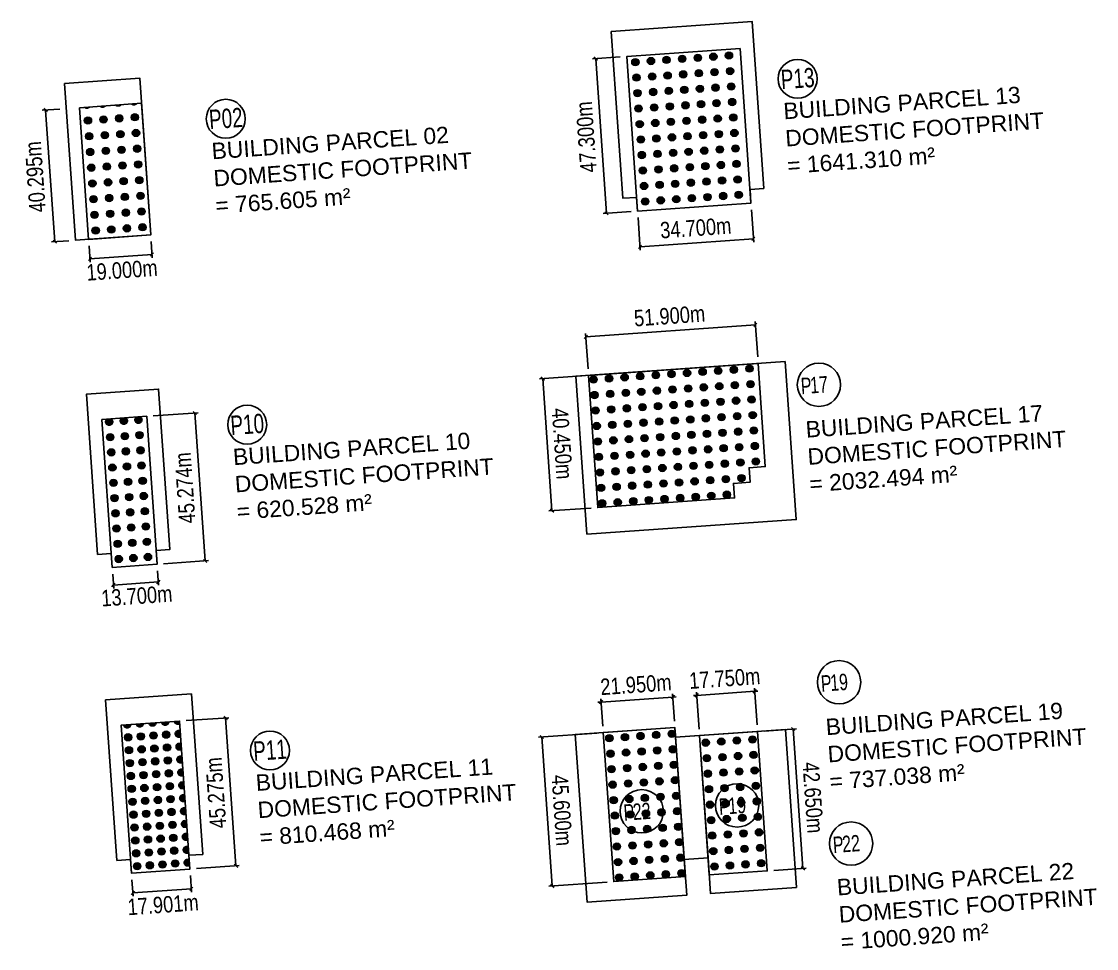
# Model space of a CAD drawing. Header units: metres. Extents: x 832186 to 835372, y 816492 to 818447.
# Drawn here: x 832186.1 to 832514.3, y 816522.5 to 816805.5 of the extents above; entities that cross this region are included whole.
import ezdxf
from ezdxf.xclip import XClip

# ---------------------------------------------------------------- set-up
doc = ezdxf.new("R2010")
doc.units = ezdxf.units.M
doc.header["$LTSCALE"] = 20
doc.header["$MEASUREMENT"] = 0
doc.header["$XCLIPFRAME"] = 0
for name, color, linetype in [('AR-BLINE_AR_BS_', 6, 'Continuous'), ('AR-BLINE_LOW_LEV', 6, 'Continuous'), ('AR-TXT_AR_BS', 4, 'Continuous'), ('RLP026_D', 1, 'Continuous'), ('RLP064_C240', 240, 'Continuous'), ('WKD071__', 10, 'Continuous')]:
    doc.layers.add(name, color=color, linetype=linetype)
doc.layers.add('ZONE - greenery at roof', color=8, linetype='Continuous', lineweight=0)
doc.styles.get("Standard").update_dxf_attribs({"font": 'arial.ttf'})
doc.styles.add('Style-Arial', font='arial.ttf', dxfattribs={"width": 0.8})
doc.dimstyles.new('RLP-SIMPLEX-G3000_FOR BUILDING BLOCK - WKCDA', dxfattribs={"dimtxt": 5, "dimasz": 1, "dimexe": 1, "dimexo": 2, "dimgap": 2, "dimtad": 1, "dimdec": 3, "dimzin": 1, "dimdsep": 46, "dimtxsty": 'Style-Arial', "dimblk": 'OBLIQUE', "dimcen": 1, "dimclrd": 1, "dimclre": 1, "dimclrt": 4, "dimadec": 3, "dimazin": 3, "dimtfac": 1, "dimtdec": 3, "dimtix": 1, "dimtmove": 2, "dimatfit": 1, "dimfxl": 1, "dimtolj": 1, "dimtzin": 0, "dimarcsym": 1})

# ---------------------------------------------------------------- blocks, each defined once
blk = doc.blocks.new('_Oblique')
at = {"color": 0, "linetype": 'ByBlock', "lineweight": -2}
blk.add_line((0.5, 0.5), (-0.5, -0.5), dxfattribs=at)
blk = doc.blocks.new('*D8')
at = {"layer": 'Defpoints', "color": 0, "transparency": 16777216}
for p in [(832234.4, 816591.92), (832237.55, 816546.76), (832251.6, 816547.74)]:
    blk.add_point(p, dxfattribs=at)
at = {"layer": 'RLP026_D', "color": 1, "linetype": 'Continuous', "lineweight": -2, "transparency": 16777216}
for p, q in [((832236.39, 816592.06), (832249.44, 816592.97)), ((832248.44, 816592.9), (832251.6, 816547.74)), ((832239.55, 816546.9), (832252.6, 816547.81))]:
    blk.add_line(p, q, dxfattribs=at)
at = {"layer": 'RLP026_D', "color": 1, "lineweight": -2, "transparency": 16777216}
for p, rotation in [((832248.44, 816592.9), 94.00030380839566), ((832251.6, 816547.74), 274.0003038083956)]:
    blk.add_blockref('_Oblique', p, dxfattribs=dict(at, rotation=rotation))
at = {"layer": 'RLP026_D', "color": 4, "transparency": 16777216, "insert": (832245.48, 816570.01), "char_height": 5, "attachment_point": 5, "rotation": 94.0003, "style": 'Style-Arial'}
blk.add_mtext('\\A1;45.275m', dxfattribs=at)
blk = doc.blocks.new('*D9')
at = {"layer": 'Defpoints', "color": 0, "transparency": 16777216}
for p in [(832213.84, 816638.83), (832227.5, 816639.78), (832227.88, 816634.41)]:
    blk.add_point(p, dxfattribs=at)
at = {"layer": 'RLP026_D', "color": 1, "linetype": 'Continuous', "lineweight": -2, "transparency": 16777216}
for p, q in [((832213.98, 816636.83), (832214.28, 816632.45)), ((832227.64, 816637.79), (832227.95, 816633.41)), ((832214.21, 816633.45), (832227.88, 816634.41))]:
    blk.add_line(p, q, dxfattribs=at)
at = {"layer": 'RLP026_D', "color": 1, "lineweight": -2, "transparency": 16777216}
for p, rotation in [((832227.88, 816634.41), 4.000303808395637), ((832214.21, 816633.45), 184.0003038083956)]:
    blk.add_blockref('_Oblique', p, dxfattribs=dict(at, rotation=rotation))
at = {"layer": 'RLP026_D', "color": 4, "transparency": 16777216, "insert": (832221.32, 816630.11), "char_height": 5, "attachment_point": 5, "rotation": 4.0003, "style": 'Style-Arial'}
blk.add_mtext('\\A1;13.700m', dxfattribs=at)
blk = doc.blocks.new('*D10')
at = {"layer": 'Defpoints', "color": 0, "transparency": 16777216}
for p in [(832224.34, 816684.97), (832227.5, 816639.81), (832242.18, 816640.84)]:
    blk.add_point(p, dxfattribs=at)
at = {"layer": 'RLP026_D', "color": 1, "linetype": 'Continuous', "lineweight": -2, "transparency": 16777216}
for p, q in [((832226.34, 816685.11), (832240.02, 816686.07)), ((832239.03, 816686), (832242.18, 816640.84)), ((832229.5, 816639.95), (832243.18, 816640.91))]:
    blk.add_line(p, q, dxfattribs=at)
at = {"layer": 'RLP026_D', "color": 1, "lineweight": -2, "transparency": 16777216}
for p, rotation in [((832239.03, 816686), 94.00030380839566), ((832242.18, 816640.84), 274.0003038083956)]:
    blk.add_blockref('_Oblique', p, dxfattribs=dict(at, rotation=rotation))
at = {"layer": 'RLP026_D', "color": 4, "transparency": 16777216, "insert": (832236.06, 816663.1), "char_height": 5, "attachment_point": 5, "rotation": 94.0003, "style": 'Style-Arial'}
blk.add_mtext('\\A1;45.274m', dxfattribs=at)
blk = doc.blocks.new('*D11')
at = {"layer": 'Defpoints', "color": 0, "transparency": 16777216}
for p in [(832408.82, 816750.05), (832374.2, 816747.63), (832409.58, 816739.13)]:
    blk.add_point(p, dxfattribs=at)
at = {"layer": 'RLP026_D', "color": 1, "linetype": 'Continuous', "lineweight": -2, "transparency": 16777216}
for p, q in [((832408.95, 816748.05), (832409.65, 816738.13)), ((832374.34, 816745.63), (832375.03, 816735.71)), ((832374.96, 816736.71), (832409.58, 816739.13))]:
    blk.add_line(p, q, dxfattribs=at)
at = {"layer": 'RLP026_D', "color": 1, "lineweight": -2, "transparency": 16777216}
for p, rotation in [((832374.96, 816736.71), 184.0003038083956), ((832409.58, 816739.13), 4.000303808395637)]:
    blk.add_blockref('_Oblique', p, dxfattribs=dict(at, rotation=rotation))
at = {"layer": 'RLP026_D', "color": 4, "transparency": 16777216, "insert": (832391.95, 816742.46), "char_height": 5, "attachment_point": 5, "rotation": 4.0003, "style": 'Style-Arial'}
blk.add_mtext('\\A1;34.700m', dxfattribs=at)
blk = doc.blocks.new('*D6')
at = {"layer": 'Defpoints', "color": 0, "transparency": 16777216}
for p in [(832199.82, 816778.92), (832196.3, 816738.28), (832202.63, 816738.72)]:
    blk.add_point(p, dxfattribs=at)
at = {"layer": 'RLP064_C240', "color": 1, "linetype": 'Continuous', "lineweight": -2, "transparency": 16777216}
for p, q in [((832197.82, 816778.78), (832192.49, 816778.4)), ((832193.49, 816778.47), (832196.3, 816738.28)), ((832200.63, 816738.58), (832195.3, 816738.21))]:
    blk.add_line(p, q, dxfattribs=at)
at = {"layer": 'RLP064_C240', "color": 1, "lineweight": -2, "transparency": 16777216}
for p, rotation in [((832193.49, 816778.47), 94.00030380835858), ((832196.3, 816738.28), 274.0003038083586)]:
    blk.add_blockref('_Oblique', p, dxfattribs=dict(at, rotation=rotation))
at = {"layer": 'RLP064_C240', "color": 4, "transparency": 16777216, "insert": (832190.35, 816758.06), "char_height": 5, "attachment_point": 5, "rotation": 94.0003, "style": 'Style-Arial'}
blk.add_mtext('\\A1;40.295m', dxfattribs=at)
blk = doc.blocks.new('*D7')
at = {"layer": 'AR-TXT_AR_BS', "color": 1, "linetype": 'Continuous', "lineweight": -2, "transparency": 16777216}
for p, q in [((832368.91, 816794.67), (832360.43, 816794.08)), ((832361.42, 816794.15), (832364.72, 816746.96)), ((832372.2, 816747.49), (832363.72, 816746.89))]:
    blk.add_line(p, q, dxfattribs=at)
at = {"layer": 'Defpoints', "color": 0, "transparency": 16777216}
for p in [(832370.9, 816794.81), (832364.72, 816746.96), (832374.2, 816747.63)]:
    blk.add_point(p, dxfattribs=at)
at = {"layer": 'AR-TXT_AR_BS', "color": 1, "lineweight": -2, "transparency": 16777216}
for p, rotation in [((832361.42, 816794.15), 94.00030380835858), ((832364.72, 816746.96), 274.0003038083586)]:
    blk.add_blockref('_Oblique', p, dxfattribs=dict(at, rotation=rotation))
at = {"layer": 'AR-TXT_AR_BS', "color": 4, "transparency": 16777216, "insert": (832358.53, 816770.24), "char_height": 5, "attachment_point": 5, "rotation": 94.0003, "style": 'Style-Arial'}
blk.add_mtext('\\A1;47.300m', dxfattribs=at)
blk = doc.blocks.new('DOT')
at = {"layer": 'ZONE - greenery at roof', "true_color": 0x808080}
h = blk.add_hatch(color=8, dxfattribs=at)
h.dxf.hatch_style = 1
edge = h.paths.add_edge_path()
edge.add_arc((0, 0), 1.12, 4, 364)
at = {"layer": 'ZONE - greenery at roof', "color": 8, "true_color": 0x808080}
blk.add_circle((0, 0), 1.12, dxfattribs=at)
blk = doc.blocks.new('P_SYM')
at = {"layer": 'AR-TXT_AR_BS'}
blk.add_circle((0, 0), 13.22, dxfattribs=at)
at = {"layer": 'AR-TXT_AR_BS', "insert": (-11.44, 4.13, 0), "char_height": 10, "attachment_point": 1, "rotation": 4.00003, "style": 'Style-Arial'}
blk.add_mtext_dynamic_manual_height_columns('{\\W0.7;P}', width=42.564, gutter_width=25, heights=[0], dxfattribs=at)
at = {"layer": 'AR-TXT_AR_BS', "style": 'Style-Arial', "width": 0.7}
blk.add_attdef('39A', (-5.08, -5.36, 0), '', height=10, rotation=4.00003, dxfattribs=at)
blk = doc.blocks.new('*D27')
at = {"layer": 'Defpoints', "color": 0, "transparency": 16777216}
for p in [(832358.4, 816709.26), (832411, 816701.09), (832359.22, 816697.47)]:
    blk.add_point(p, dxfattribs=at)
at = {"layer": 'RLP026_D', "color": 1, "linetype": 'Continuous', "lineweight": -2, "transparency": 16777216}
for p, q in [((832410.86, 816703.08), (832410.1, 816713.88)), ((832410.17, 816712.88), (832358.4, 816709.26)), ((832359.08, 816699.46), (832358.33, 816710.26))]:
    blk.add_line(p, q, dxfattribs=at)
at = {"layer": 'RLP026_D', "color": 1, "lineweight": -2, "transparency": 16777216}
for p, rotation in [((832410.17, 816712.88), 3.998908516214318), ((832358.4, 816709.26), 183.9989085162143)]:
    blk.add_blockref('_Oblique', p, dxfattribs=dict(at, rotation=rotation))
at = {"layer": 'RLP026_D', "color": 4, "transparency": 16777216, "insert": (832383.97, 816715.61), "char_height": 5, "attachment_point": 5, "rotation": 3.9989, "style": 'Style-Arial'}
blk.add_mtext('\\A1;51.900m', dxfattribs=at)
blk = doc.blocks.new('*D28')
at = {"layer": 'Defpoints', "color": 0, "transparency": 16777216}
for p in [(832359.22, 816697.47), (832348.06, 816656.14), (832362.04, 816657.12)]:
    blk.add_point(p, dxfattribs=at)
at = {"layer": 'RLP026_D', "color": 1, "linetype": 'Continuous', "lineweight": -2, "transparency": 16777216}
for p, q in [((832357.23, 816697.33), (832344.24, 816696.42)), ((832345.24, 816696.49), (832348.06, 816656.14)), ((832360.05, 816656.98), (832347.06, 816656.07))]:
    blk.add_line(p, q, dxfattribs=at)
at = {"layer": 'RLP026_D', "color": 1, "lineweight": -2, "transparency": 16777216}
for p, rotation in [((832345.24, 816696.49), 93.99890851590513), ((832348.06, 816656.14), 273.9989085159051)]:
    blk.add_blockref('_Oblique', p, dxfattribs=dict(at, rotation=rotation))
at = {"layer": 'RLP026_D', "color": 4, "transparency": 16777216, "insert": (832351.19, 816676.63), "char_height": 5, "attachment_point": 5, "rotation": 273.9989, "style": 'Style-Arial'}
blk.add_mtext('\\A1;40.450m', dxfattribs=at)
blk = doc.blocks.new('*D29')
at = {"layer": 'Defpoints', "color": 0, "transparency": 16777216}
for p in [(832363.72, 816588.42), (832348.16, 816541.62), (832366.9, 816542.93)]:
    blk.add_point(p, dxfattribs=at)
at = {"layer": 'RLP026_D', "color": 1, "linetype": 'Continuous', "lineweight": -2, "transparency": 16777216}
for p, q in [((832361.73, 816588.28), (832343.98, 816587.04)), ((832344.98, 816587.11), (832348.16, 816541.62)), ((832364.91, 816542.79), (832347.16, 816541.55))]:
    blk.add_line(p, q, dxfattribs=at)
at = {"layer": 'RLP026_D', "color": 1, "lineweight": -2, "transparency": 16777216}
for p, rotation in [((832344.98, 816587.11), 93.99890851685858), ((832348.16, 816541.62), 273.9989085168586)]:
    blk.add_blockref('_Oblique', p, dxfattribs=dict(at, rotation=rotation))
at = {"layer": 'RLP026_D', "color": 4, "transparency": 16777216, "insert": (832351.11, 816564.68), "char_height": 5, "attachment_point": 5, "rotation": 273.9989, "style": 'Style-Arial'}
blk.add_mtext('\\A1;45.600m', dxfattribs=at)
blk = doc.blocks.new('*D30')
at = {"layer": 'Defpoints', "color": 0, "transparency": 16777216}
for p in [(832409.96, 816601.02), (832393.11, 816587.52), (832410.82, 816588.76)]:
    blk.add_point(p, dxfattribs=at)
at = {"layer": 'RLP026_D', "color": 1, "linetype": 'Continuous', "lineweight": -2, "transparency": 16777216}
for p, q in [((832392.25, 816599.78), (832391.25, 816599.71)), ((832392.97, 816589.51), (832392.18, 816600.78)), ((832392.25, 816599.78), (832409.96, 816601.02)), ((832410.68, 816590.75), (832409.89, 816602.02)), ((832409.96, 816601.02), (832410.96, 816601.09))]:
    blk.add_line(p, q, dxfattribs=at)
at = {"layer": 'RLP026_D', "color": 1, "lineweight": -2, "transparency": 16777216}
for p, rotation in [((832392.25, 816599.78), 3.998908516767175), ((832409.96, 816601.02), 183.9989085167672)]:
    blk.add_blockref('_Oblique', p, dxfattribs=dict(at, rotation=rotation))
at = {"layer": 'RLP026_D', "color": 4, "transparency": 16777216, "insert": (832400.79, 816604.94), "char_height": 5, "attachment_point": 5, "rotation": 3.9989, "style": 'Style-Arial'}
blk.add_mtext('\\A1;17.750m', dxfattribs=at)
blk = doc.blocks.new('*D31')
at = {"layer": 'Defpoints', "color": 0, "transparency": 16777216}
for p in [(832410.82, 816588.76), (832424.69, 816546.97), (832413.79, 816546.21)]:
    blk.add_point(p, dxfattribs=at)
at = {"layer": 'RLP026_D', "color": 1, "linetype": 'Continuous', "lineweight": -2, "transparency": 16777216}
for p, q in [((832412.81, 816588.9), (832422.72, 816589.59)), ((832421.72, 816589.52), (832424.69, 816546.97)), ((832415.79, 816546.35), (832425.69, 816547.04))]:
    blk.add_line(p, q, dxfattribs=at)
at = {"layer": 'RLP026_D', "color": 1, "lineweight": -2, "transparency": 16777216}
for p, rotation in [((832421.72, 816589.52), 93.99890851593366), ((832424.69, 816546.97), 273.9989085159336)]:
    blk.add_blockref('_Oblique', p, dxfattribs=dict(at, rotation=rotation))
at = {"layer": 'RLP026_D', "color": 4, "transparency": 16777216, "insert": (832427.75, 816568.56), "char_height": 5, "attachment_point": 5, "rotation": 273.9989, "style": 'Style-Arial'}
blk.add_mtext('\\A1;42.650m', dxfattribs=at)
blk = doc.blocks.new('*D32')
at = {"layer": 'Defpoints', "color": 0, "transparency": 16777216}
for p in [(832363.07, 816597.74), (832385.62, 816589.95), (832363.72, 816588.42)]:
    blk.add_point(p, dxfattribs=at)
at = {"layer": 'RLP026_D', "color": 1, "linetype": 'Continuous', "lineweight": -2, "transparency": 16777216}
for p, q in [((832384.97, 816599.27), (832363.07, 816597.74)), ((832385.48, 816591.95), (832384.9, 816600.27)), ((832384.97, 816599.27), (832385.97, 816599.34)), ((832363.07, 816597.74), (832362.08, 816597.67)), ((832363.59, 816590.42), (832363, 816598.74))]:
    blk.add_line(p, q, dxfattribs=at)
at = {"layer": 'RLP026_D', "color": 1, "lineweight": -2, "transparency": 16777216}
for p, rotation in [((832384.97, 816599.27), 183.9989085165909), ((832363.07, 816597.74), 3.998908516590946)]:
    blk.add_blockref('_Oblique', p, dxfattribs=dict(at, rotation=rotation))
at = {"layer": 'RLP026_D', "color": 4, "transparency": 16777216, "insert": (832373.7, 816603.05), "char_height": 5, "attachment_point": 5, "rotation": 3.9989, "style": 'Style-Arial'}
blk.add_mtext('\\A1;21.950m', dxfattribs=at)

msp = doc.modelspace()

# ---------------------------------------------------------------- linework, layer by layer
at = {"layer": 'AR-BLINE_AR_BS_', "elevation": 0, "flags": 128}
msp.add_lwpolyline([(832366.1523, 816802.4979), (832409.1473, 816805.5046), (832412.7121, 816754.5291), (832408.5223, 816754.2361), (832408.8153, 816750.0463), (832374.1999, 816747.6256), (832373.9069, 816751.8153), (832369.7171, 816751.5223), (832366.1523, 816802.4979)], dxfattribs=at)
at = {"layer": 'AR-BLINE_AR_BS_', "elevation": 0}
for points in [[(832374.1999, 816747.6256), (832408.8153, 816750.0463), (832405.5156, 816797.2311), (832370.9001, 816794.8103)], [(832219.6998, 816545.4846), (832237.5573, 816546.7335), (832234.3971, 816591.9227), (832216.5396, 816590.6738)]]:
    msp.add_lwpolyline(points, close=True, dxfattribs=at)
at = {"layer": 'AR-BLINE_AR_BS_', "elevation": 0, "flags": 128}
msp.add_lwpolyline([(832203.8067, 816779.1962), (832222.7604, 816780.5216), (832225.5714, 816740.3246), (832206.6177, 816738.9991)], close=True, dxfattribs=at)
at = {"layer": 'AR-BLINE_AR_BS_', "flags": 128}
msp.add_lwpolyline([(832210.6784, 816684.0172), (832224.3447, 816684.9729), (832227.5049, 816639.7836), (832213.8385, 816638.8282)], close=True, dxfattribs=at)
at = {"layer": 'AR-BLINE_LOW_LEV', "elevation": 0}
for points in [[(832199.28, 816786.6038), (832222.2228, 816788.2082), (832225.5714, 816740.3246), (832202.6286, 816738.7201)], [(832209.3535, 816642.7504), (832205.9282, 816691.7308), (832227.9743, 816693.2725), (832231.3996, 816644.2921), (832227.2098, 816643.9991), (832227.5028, 816639.8094), (832213.8362, 816638.8536), (832213.5432, 816643.0434)], [(832215.2148, 816549.4064), (832211.7895, 816598.3867), (832238.0254, 816600.2215), (832241.4507, 816551.2411), (832237.2609, 816550.9481), (832237.5539, 816546.7583), (832219.6975, 816545.5096), (832219.4045, 816549.6994)]]:
    msp.add_lwpolyline(points, close=True, dxfattribs=at)
at = {"layer": 'AR-BLINE_LOW_LEV'}
for points in [[(832358.6787, 816648.9633), (832422.6227, 816653.4335), (832419.2509, 816701.6658), (832355.3069, 816697.1956)], [(832422.7171, 816541.1202), (832396.4812, 816539.2861), (832395.721, 816550.1596), (832388.4388, 816549.6505), (832389.1989, 816538.7771), (832358.7732, 816536.6501), (832355.1957, 816587.8252), (832385.6214, 816589.9522), (832385.8271, 816587.0093), (832419.3453, 816589.3525)], [(832385.8271, 816587.0093), (832385.6214, 816589.9522), (832363.7248, 816588.4214), (832366.9049, 816542.9324), (832388.8014, 816544.4632), (832388.4388, 816549.6505)], [(832410.8161, 816588.7563), (832393.1094, 816587.5184), (832395.721, 816550.1596), (832396.0837, 816544.9723), (832413.7904, 816546.2101)]]:
    msp.add_lwpolyline(points, close=True, dxfattribs=at)
for points in [[(832359.2224, 816697.4694), (832362.0433, 816657.1178), (832403.7914, 816660.0363), (832403.481, 816664.4755), (832408.5437, 816664.8294), (832408.2333, 816669.2686), (832413.1962, 816669.6155), (832410.996, 816701.0887), (832359.2224, 816697.4694)], [(832363.7248, 816588.4214), (832385.6214, 816589.9522)], [(832388.8014, 816544.4632), (832385.6214, 816589.9522), (832363.7248, 816588.4214)], [(832385.8271, 816587.0093), (832410.8161, 816588.7563)], [(832410.8161, 816588.7563), (832393.1094, 816587.5184), (832396.0837, 816544.9723)]]:
    msp.add_lwpolyline(points, dxfattribs=at)
at = {"layer": 'AR-TXT_AR_BS'}
for centre in [(832423.0495, 816788.0034, 0), (832248.5005, 816775.8041, 0), (832255.0273, 816682.4168, 0), (832261.9789, 816582.9523, 0)]:
    msp.add_circle(centre, 5.9478, dxfattribs=at)

# ---------------------------------------------------------------- block references
at = {"layer": 'WKD071__', "xscale": 0.5, "yscale": 0.5, "zscale": 0.5}
for p, values in [((832429.5763, 816694.6161, 0), {'39A': '17'}), ((832435.7042, 816603.7825, 0), {'39A': '19'}), ((832404.5706, 816566.188, 0), {'39A': '19'}), ((832375.4656, 816564.3858, 0), {'39A': '22'}), ((832439.3665, 816554.5373, 0), {'39A': '22'})]:
    msp.add_blockref('P_SYM', p, dxfattribs=at).add_auto_attribs(values)
at = {"layer": 'ZONE - greenery at roof', "rotation": 4}
for p in [(832397.3359, 816794.7656), (832402.0981, 816795.0986), (832373.5252, 816793.1006), (832378.2874, 816793.4336), (832383.0495, 816793.7666), (832387.8117, 816794.0996), (832392.5738, 816794.4326), (832373.8557, 816788.3745), (832378.6179, 816788.7075), (832383.38, 816789.0405), (832388.1421, 816789.3735), (832392.9043, 816789.7065), (832397.6664, 816790.0395), (832402.4286, 816790.3725), (832393.2348, 816784.9805), (832397.9969, 816785.3135), (832402.759, 816785.6465), (832374.1862, 816783.6485), (832378.9483, 816783.9815), (832383.7105, 816784.3145), (832388.4726, 816784.6475), (832374.5167, 816778.9225), (832379.2788, 816779.2555), (832384.0409, 816779.5885), (832388.8031, 816779.9215), (832393.5652, 816780.2545), (832398.3274, 816780.5875), (832403.0895, 816780.9205), (832206.4258, 816775.2646), (832211.2003, 816775.5985), (832215.9748, 816775.9323), (832220.7493, 816776.2662), (832384.3714, 816774.8625), (832389.1336, 816775.1955), (832393.8957, 816775.5285), (832398.6578, 816775.8615), (832403.42, 816776.1945), (832374.8471, 816774.1965), (832379.6093, 816774.5295), (832206.7611, 816770.4685), (832211.5357, 816770.8024), (832216.3102, 816771.1363), (832221.0847, 816771.4701), (832375.1776, 816769.4705), (832379.9398, 816769.8035), (832384.7019, 816770.1365), (832389.464, 816770.4695), (832394.2262, 816770.8025), (832398.9883, 816771.1355), (832403.7505, 816771.4685), (832207.0965, 816765.6725), (832211.871, 816766.0064), (832216.6455, 816766.3402), (832221.4201, 816766.6741), (832380.2702, 816765.0774), (832385.0324, 816765.4104), (832389.7945, 816765.7434), (832394.5567, 816766.0764), (832399.3188, 816766.4095), (832404.0809, 816766.7425), (832221.7554, 816761.8781), (832375.5081, 816764.7444), (832404.4114, 816762.0164), (832207.4319, 816760.8765), (832212.2064, 816761.2103), (832216.9809, 816761.5442), (832375.8386, 816760.0184), (832380.6007, 816760.3514), (832385.3628, 816760.6844), (832390.125, 816761.0174), (832394.8871, 816761.3504), (832399.6493, 816761.6834), (832207.7672, 816756.0804), (832212.5418, 816756.4143), (832217.3163, 816756.7482), (832222.0908, 816757.082), (832376.169, 816755.2924), (832380.9312, 816755.6254), (832385.6933, 816755.9584), (832390.4555, 816756.2914), (832395.2176, 816756.6244), (832399.9797, 816756.9574), (832404.7419, 816757.2904), (832217.6517, 816751.9521), (832222.4262, 816752.286), (832395.5481, 816751.8984), (832400.3102, 816752.2314), (832405.0724, 816752.5644), (832208.1026, 816751.2844), (832212.8771, 816751.6183), (832376.4995, 816750.5664), (832381.2617, 816750.8994), (832386.0238, 816751.2324), (832390.7859, 816751.5654), (832208.438, 816746.4884), (832213.2125, 816746.8222), (832217.987, 816747.1561), (832222.7616, 816747.49), (832218.3224, 816742.36), (832223.0969, 816742.6939), (832208.7734, 816741.6923), (832213.5479, 816742.0262), (832408.3499, 816699.5332, 0), (832360.7284, 816696.2032, 0), (832365.4906, 816696.5362, 0), (832370.2527, 816696.8692, 0), (832375.0149, 816697.2022, 0), (832379.777, 816697.5352, 0), (832384.5391, 816697.8682, 0), (832389.3013, 816698.2012, 0), (832394.0634, 816698.5342, 0), (832398.8256, 816698.8672, 0), (832403.5877, 816699.2002, 0), (832384.8696, 816693.1422, 0), (832389.6318, 816693.4752, 0), (832394.3939, 816693.8082, 0), (832399.156, 816694.1412, 0), (832403.9182, 816694.4742, 0), (832408.6803, 816694.8072, 0), (832361.0589, 816691.4772, 0), (832365.8211, 816691.8102, 0), (832370.5832, 816692.1432, 0), (832375.3453, 816692.4762, 0), (832380.1075, 816692.8092, 0), (832404.2487, 816689.7482, 0), (832409.0108, 816690.0812, 0), (832361.3894, 816686.7512, 0), (832366.1515, 816687.0842, 0), (832370.9137, 816687.4172, 0), (832375.6758, 816687.7502, 0), (832380.438, 816688.0832, 0), (832385.2001, 816688.4162, 0), (832389.9622, 816688.7492, 0), (832394.7244, 816689.0822, 0), (832399.4865, 816689.4152, 0), (832376.0063, 816683.0242, 0), (832380.7684, 816683.3572, 0), (832385.5306, 816683.6902, 0), (832390.2927, 816684.0232, 0), (832395.0549, 816684.3562, 0), (832399.817, 816684.6892, 0), (832404.5791, 816685.0222, 0), (832409.3413, 816685.3552, 0), (832361.7199, 816682.0252, 0), (832366.482, 816682.3582, 0), (832371.2441, 816682.6912, 0), (832400.1475, 816679.9632, 0), (832404.9096, 816680.2962, 0), (832409.6718, 816680.6292, 0), (832213.2133, 816678.6145, 0), (832217.6787, 816678.9268, 0), (832222.144, 816679.239, 0), (832362.0503, 816677.2991, 0), (832366.8125, 816677.6321, 0), (832371.5746, 816677.9651, 0), (832376.3368, 816678.2982, 0), (832381.0989, 816678.6312, 0), (832385.861, 816678.9642, 0), (832390.6232, 816679.2972, 0), (832395.3853, 816679.6302, 0), (832213.5386, 816673.9625, 0), (832218.004, 816674.2747, 0), (832222.4693, 816674.587, 0), (832371.9051, 816673.2391, 0), (832376.6672, 816673.5721, 0), (832381.4294, 816673.9051, 0), (832386.1915, 816674.2381, 0), (832390.9537, 816674.5711, 0), (832395.7158, 816674.9041, 0), (832400.4779, 816675.2371, 0), (832405.2401, 816675.5701, 0), (832410.0022, 816675.9031, 0), (832222.7946, 816669.9349, 0), (832362.3808, 816672.5731, 0), (832367.143, 816672.9061, 0), (832396.0463, 816670.1781, 0), (832400.8084, 816670.5111, 0), (832405.5706, 816670.8441, 0), (832410.3327, 816671.1771, 0), (832213.864, 816669.3104, 0), (832218.3293, 816669.6226, 0), (832362.7113, 816667.8471, 0), (832367.4734, 816668.1801, 0), (832372.2356, 816668.5131, 0), (832376.9977, 816668.8461, 0), (832381.7599, 816669.1791, 0), (832386.522, 816669.5121, 0), (832391.2841, 816669.8451, 0), (832214.1893, 816664.6583, 0), (832218.6546, 816664.9706, 0), (832223.1199, 816665.2828, 0), (832367.8039, 816663.4541, 0), (832372.566, 816663.7871, 0), (832377.3282, 816664.1201, 0), (832382.0903, 816664.4531, 0), (832386.8525, 816664.7861, 0), (832391.6146, 816665.1191, 0), (832396.3768, 816665.4521, 0), (832401.1389, 816665.7851, 0), (832405.901, 816666.1181, 0), (832214.5146, 816660.0063, 0), (832218.9799, 816660.3185, 0), (832223.4452, 816660.6307, 0), (832363.0418, 816663.1211, 0), (832387.1829, 816660.0601, 0), (832391.9451, 816660.3931, 0), (832396.7072, 816660.7261, 0), (832401.4694, 816661.0591, 0), (832363.3722, 816658.3951, 0), (832368.1344, 816658.7281, 0), (832372.8965, 816659.0611, 0), (832377.6587, 816659.3941, 0), (832382.4208, 816659.7271, 0), (832214.8399, 816655.3542, 0), (832219.3052, 816655.6664, 0), (832223.7705, 816655.9787, 0), (832215.1652, 816650.7021, 0), (832219.6305, 816651.0144, 0), (832224.0958, 816651.3266, 0), (832215.4905, 816646.05, 0), (832219.9558, 816646.3623, 0), (832224.4211, 816646.6745, 0), (832215.8158, 816641.398, 0), (832220.2811, 816641.7102, 0), (832224.7464, 816642.0225, 0), (832384.634, 816588.0321), (832218.6699, 816586.9773), (832222.5388, 816587.2478), (832226.4078, 816587.5184), (832230.2767, 816587.7889), (832365.5854, 816586.7), (832370.3475, 816587.033), (832375.1097, 816587.366), (832379.8718, 816587.699), (832395.0029, 816585.3269), (832399.765, 816585.6599), (832404.5271, 816585.9929), (832409.2893, 816586.3259), (832218.945, 816583.0419), (832222.814, 816583.3125), (832226.683, 816583.583), (832230.5519, 816583.8535), (832365.9159, 816581.974), (832370.678, 816582.307), (832375.4401, 816582.64), (832380.2023, 816582.973), (832384.9644, 816583.306), (832404.8576, 816581.2669), (832409.6198, 816581.5999), (832219.2202, 816579.1065), (832223.0892, 816579.3771), (832226.9582, 816579.6476), (832230.8271, 816579.9182), (832380.5328, 816578.247), (832385.2949, 816578.58), (832395.3333, 816580.6009), (832400.0955, 816580.9339), (832219.4954, 816575.1711), (832223.3644, 816575.4417), (832227.2333, 816575.7122), (832231.1023, 816575.9828), (832366.2463, 816577.248), (832371.0085, 816577.581), (832375.7706, 816577.914), (832395.6638, 816575.8749), (832400.4259, 816576.2079), (832405.1881, 816576.5409), (832409.9502, 816576.8739), (832223.6396, 816571.5063), (832227.5085, 816571.7769), (832231.3775, 816572.0474), (832366.5768, 816572.522), (832371.339, 816572.855), (832376.1011, 816573.188), (832380.8632, 816573.521), (832385.6254, 816573.854), (832400.7564, 816571.4819), (832405.5186, 816571.8149), (832410.2807, 816572.1479), (832219.7706, 816571.2358), (832371.6694, 816568.129), (832376.4316, 816568.462), (832381.1937, 816568.795), (832385.9559, 816569.128), (832395.9943, 816571.1489), (832220.0458, 816567.3004), (832223.9148, 816567.5709), (832227.7837, 816567.8415), (832231.6527, 816568.112), (832366.9073, 816567.796), (832396.3248, 816566.4228), (832401.0869, 816566.7558), (832405.849, 816567.0888), (832410.6112, 816567.4219), (832220.321, 816563.365), (832224.19, 816563.6356), (832228.0589, 816563.9061), (832231.9279, 816564.1766), (832367.2378, 816563.0699), (832371.9999, 816563.4029), (832376.762, 816563.7359), (832381.5242, 816564.069), (832386.2863, 816564.402), (832396.6552, 816561.6968), (832401.4174, 816562.0298), (832406.1795, 816562.3628), (832410.9417, 816562.6958), (832220.5962, 816559.4296), (832224.4651, 816559.7002), (832228.3341, 816559.9707), (832232.2031, 816560.2413), (832367.5682, 816558.3439), (832372.3304, 816558.6769), (832377.0925, 816559.0099), (832381.8547, 816559.3429), (832386.6168, 816559.6759), (832220.8714, 816555.4942), (832224.7403, 816555.7648), (832228.6093, 816556.0353), (832232.4783, 816556.3059), (832396.9857, 816556.9708), (832401.7479, 816557.3038), (832406.51, 816557.6368), (832411.2721, 816557.9698), (832225.0155, 816551.8294), (832228.8845, 816552.1), (832232.7534, 816552.3705), (832367.8987, 816553.6179), (832372.6609, 816553.9509), (832377.423, 816554.2839), (832382.1851, 816554.6169), (832386.9473, 816554.9499), (832397.3162, 816552.2448), (832402.0783, 816552.5778), (832406.8405, 816552.9108), (832411.6026, 816553.2438), (832221.1466, 816551.5589), (832233.0286, 816548.4351), (832368.2292, 816548.8919), (832372.9913, 816549.2249), (832377.7535, 816549.5579), (832382.5156, 816549.8909), (832387.2778, 816550.2239), (832411.9331, 816548.5178), (832221.4217, 816547.6235), (832225.2907, 816547.894), (832229.1597, 816548.1646), (832382.8461, 816545.1649), (832387.6082, 816545.4979), (832397.6467, 816547.5188), (832402.4088, 816547.8518), (832407.1709, 816548.1848), (832368.5597, 816544.1659), (832373.3218, 816544.4989), (832378.084, 816544.8319)]:
    msp.add_blockref('DOT', p, dxfattribs=at)
at = {"layer": 'ZONE - greenery at roof'}
ref = msp.add_blockref('DOT', (832206.0904, 816780.0606), dxfattribs=dict(at, rotation=4))
XClip(ref).set_block_clipping_path([(16.6615319737, -0.702949692), (-2.3384672789, -0.7030504385), (-2.3382536178, -40.9982800925), (16.6617456374, -40.998179346)])
ref = msp.add_blockref('DOT', (832210.8649, 816780.3945), dxfattribs=dict(at, rotation=4))
XClip(ref).set_block_clipping_path([(11.8753519736, -0.7029496921), (-7.124647279, -0.7030504387), (-7.1244336179, -40.9982800926), (11.8755656373, -40.9981793461)])
ref = msp.add_blockref('DOT', (832215.6394, 816780.7284), dxfattribs=dict(at, rotation=4))
XClip(ref).set_block_clipping_path([(7.0891719735, -0.7029496921), (-11.9108272791, -0.7030504387), (-11.910613618, -40.9982800926), (7.0893856372, -40.9981793461)])
ref = msp.add_blockref('DOT', (832220.4139, 816781.0622), dxfattribs=dict(at, rotation=4))
XClip(ref).set_block_clipping_path([(2.3029919735, -0.7029496921), (-16.6970072791, -0.7030504387), (-16.696793618, -40.9982800926), (2.3032056371, -40.9981793461)])
ref = msp.add_blockref('DOT', (832212.888, 816683.2666, 0), dxfattribs=dict(at, rotation=4))
XClip(ref).set_block_clipping_path([(11.5480548141, 0.9029301018), (-2.1519452053, 0.9028574582), (-2.1517050042, -44.3971425274), (11.5482950154, -44.3970698839)])
ref = msp.add_blockref('DOT', (832217.3534, 816683.5789, 0), dxfattribs=dict(at, rotation=4))
XClip(ref).set_block_clipping_path([(7.0718148142, 0.9029301018), (-6.6281852052, 0.9028574582), (-6.627945004, -44.3971425274), (7.0720550155, -44.3970698839)])
ref = msp.add_blockref('DOT', (832221.8187, 816683.8911, 0), dxfattribs=dict(at, rotation=4))
XClip(ref).set_block_clipping_path([(2.595574814, 0.902930102), (-11.1044252054, 0.9028574583), (-11.1041850043, -44.3971425273), (2.5958150153, -44.3970698838)])
ref = msp.add_blockref('DOT', (832218.3947, 816590.9127), dxfattribs=dict(at, rotation=4))
XClip(ref).set_block_clipping_path([(16.0328196433, -0.1087475596), (-1.8671803746, -0.1088424736), (-1.8669401732, -45.4088424591), (16.0330598446, -45.4087475451)])
ref = msp.add_blockref('DOT', (832222.2636, 816591.1832), dxfattribs=dict(at, rotation=4))
XClip(ref).set_block_clipping_path([(12.1544096434, -0.1087475596), (-5.7455903745, -0.1088424736), (-5.7453501731, -45.4088424591), (12.1546498447, -45.4087475451)])
ref = msp.add_blockref('DOT', (832226.1326, 816591.4538), dxfattribs=dict(at, rotation=4))
XClip(ref).set_block_clipping_path([(8.2759996434, -0.1087475598), (-9.6240003745, -0.1088424738), (-9.6237601731, -45.4088424593), (8.2762398447, -45.4087475453)])
ref = msp.add_blockref('DOT', (832230.0016, 816591.7243), dxfattribs=dict(at, rotation=4))
XClip(ref).set_block_clipping_path([(4.3975896434, -0.1087475598), (-13.5024103745, -0.1088424738), (-13.5021701731, -45.4088424593), (4.3978298447, -45.4087475453)])
ref = msp.add_blockref('DOT', (832233.8705, 816591.9948), dxfattribs=dict(at, rotation=4))
XClip(ref).set_block_clipping_path([(0.5191796434, -0.1087475601), (-17.3808203745, -0.1088424741), (-17.3805801731, -45.4088424596), (0.5194198447, -45.4087475456)])
ref = msp.add_blockref('DOT', (832234.1457, 816588.0595), dxfattribs=dict(at, rotation=4))
XClip(ref).set_block_clipping_path([(0.5191796434, 3.8362424399), (-17.3808203745, 3.8361475259), (-17.3805801731, -41.4638524596), (0.5194198447, -41.4637575456)])
ref = msp.add_blockref('DOT', (832234.4209, 816584.1241), dxfattribs=dict(at, rotation=4))
XClip(ref).set_block_clipping_path([(0.5191796431, 7.7812324399), (-17.3808203747, 7.7811375259), (-17.3805801733, -37.5188624596), (0.5194198445, -37.5187675456)])
ref = msp.add_blockref('DOT', (832234.6961, 816580.1887), dxfattribs=dict(at, rotation=4))
XClip(ref).set_block_clipping_path([(0.519179643, 11.7262224399), (-17.3808203748, 11.7261275259), (-17.3805801735, -33.5738724596), (0.5194198444, -33.5737775456)])
ref = msp.add_blockref('DOT', (832234.9713, 816576.2533), dxfattribs=dict(at, rotation=4))
XClip(ref).set_block_clipping_path([(0.5191796429, 15.6712124399), (-17.3808203749, 15.6711175259), (-17.3805801736, -29.6288824596), (0.5194198443, -29.6287875456)])
ref = msp.add_blockref('DOT', (832235.2465, 816572.3179), dxfattribs=dict(at, rotation=4))
XClip(ref).set_block_clipping_path([(0.5191796429, 19.6162024396), (-17.3808203749, 19.6161075257), (-17.3805801736, -25.6838924598), (0.5194198443, -25.6837975458)])
ref = msp.add_blockref('DOT', (832235.5217, 816568.3826), dxfattribs=dict(at, rotation=4))
XClip(ref).set_block_clipping_path([(0.5191796427, 23.5611924396), (-17.3808203752, 23.5610975256), (-17.3805801738, -21.7389024599), (0.519419844, -21.7388075459)])
ref = msp.add_blockref('DOT', (832235.7968, 816564.4472), dxfattribs=dict(at, rotation=4))
XClip(ref).set_block_clipping_path([(0.5191796427, 27.5061824399), (-17.3808203752, 27.5060875259), (-17.3805801738, -17.7939124596), (0.519419844, -17.7938175456)])
ref = msp.add_blockref('DOT', (832236.072, 816560.5118), dxfattribs=dict(at, rotation=4))
XClip(ref).set_block_clipping_path([(0.5191796425, 31.4511724398), (-17.3808203753, 31.4510775259), (-17.3805801739, -13.8489224596), (0.5194198439, -13.8488275456)])
ref = msp.add_blockref('DOT', (832236.3472, 816556.5764), dxfattribs=dict(at, rotation=4))
XClip(ref).set_block_clipping_path([(0.5191796423, 35.3961624398), (-17.3808203755, 35.3960675258), (-17.3805801742, -9.9039324597), (0.5194198437, -9.9038375457)])
ref = msp.add_blockref('DOT', (832236.6224, 816552.641), dxfattribs=dict(at, rotation=4))
XClip(ref).set_block_clipping_path([(0.5191796423, 39.3411524397), (-17.3808203755, 39.3410575257), (-17.3805801742, -5.9589424598), (0.5194198437, -5.9588475458)])
ref = msp.add_blockref('DOT', (832236.8976, 816548.7057), dxfattribs=dict(at, rotation=4))
XClip(ref).set_block_clipping_path([(0.5191796422, 43.2861424396), (-17.3808203756, 43.2860475256), (-17.3805801743, -2.0139524599), (0.5194198436, -2.0138575459)])

# ---------------------------------------------------------------- texts
at = {"layer": 'AR-TXT_AR_BS', "style": 'Style-Arial', "width": 0.7}
for s, p in [('P13', (832418.1516, 816784.8173, 0)), ('P02', (832243.6026, 816772.618, 0)), ('P10', (832250.1294, 816679.2308, 0)), ('P11', (832257.081, 816579.7662, 0))]:
    msp.add_text(s, height=5.9, rotation=4.000033, dxfattribs=at).set_placement(p)
at = {"layer": 'AR-TXT_AR_BS', "char_height": 5, "attachment_point": 1, "rotation": 4.000304}
for s, insert in [('BUILDING PARCEL 13\\PDOMESTIC FOOTPRINT  \\P= 1641.310 m²', (832418.5354, 816780.6149, 0)), ('BUILDING PARCEL 02\\PDOMESTIC FOOTPRINT  \\P= 765.605 m²', (832243.9864, 816768.4156, 0)), ('BUILDING PARCEL 17\\PDOMESTIC FOOTPRINT  \\P= 2032.494 m²', (832425.3279, 816683.4278, 0)), ('BUILDING PARCEL 10\\PDOMESTIC FOOTPRINT  \\P= 620.528 m²', (832250.5133, 816675.0283, 0)), ('BUILDING PARCEL 19\\PDOMESTIC FOOTPRINT  \\P= 737.038 m²', (832431.4557, 816592.5942, 0)), ('BUILDING PARCEL 11\\PDOMESTIC FOOTPRINT  \\P= 810.468 m²', (832257.4649, 816575.5638, 0)), ('BUILDING PARCEL 22\\PDOMESTIC FOOTPRINT  \\P= 1000.920 m²', (832434.8758, 816543.6595, 0))]:
    msp.add_mtext_dynamic_manual_height_columns(s, width=82.46487, gutter_width=25, heights=[0], dxfattribs=dict(at, insert=insert))

# ---------------------------------------------------------------- dimensions: what is measured, and where the dimension line sits
at = {"layer": 'AR-TXT_AR_BS'}
dim = msp.add_aligned_dim(p1=(832370.9001, 816794.8103, 0), p2=(832374.1999, 816747.6256, 0), distance=-9.5006, dimstyle='RLP-SIMPLEX-G3000_FOR BUILDING BLOCK - WKCDA', override={"dimpost": 'm'}, dxfattribs=at)
dim.commit()
dim.dimension.update_dxf_attribs({"geometry": '*D7', "text_midpoint": (832358.5291, 816770.2375, 0)})
msp.add_linear_dim(base=(832237.9849, 816540.7396, 0), p1=(832219.6998, 816545.4846, 0), p2=(832237.5555, 816546.7584, 0), angle=4.08047, location=(832229.3469, 816535.8664, 0), dimstyle='RLP-SIMPLEX-G3000_FOR BUILDING BLOCK - WKCDA', override={"dimpost": '<>m'}, dxfattribs=at).render()
at = {"layer": 'RLP026_D', "color": 1}
for base, p1, p2, angle, picture, middle in [((832409.579, 816739.1263, 0), (832374.1999, 816747.6256, 0), (832408.8153, 816750.0463, 0), 4.000304, '*D11', (832391.9535, 816742.4594, 0)), ((832242.1834, 816640.836), (832224.3447, 816684.9729), (832227.5028, 816639.8094), 94.000304, '*D10', (832236.0625, 816663.1001)), ((832251.5988, 816547.7405, 0), (832234.3971, 816591.9227, 0), (832237.5539, 816546.7583, 0), 94.000304, '*D8', (832245.4778, 816570.005, 0))]:
    dim = msp.add_linear_dim(base=base, p1=p1, p2=p2, angle=angle, dimstyle='RLP-SIMPLEX-G3000_FOR BUILDING BLOCK - WKCDA', override={"dimpost": 'm'}, dxfattribs=at)
    dim.commit()
    dim.dimension.update_dxf_attribs({"geometry": picture, "text_midpoint": middle})
for p1, p2, distance, picture, middle in [((832410.996, 816701.0887), (832359.2224, 816697.4694), -11.8208, '*D27', (832383.9673, 816715.6129)), ((832359.2224, 816697.4694), (832362.0433, 816657.1178), -14.021, '*D28', (832351.1877, 816676.6333)), ((832393.1094, 816587.5184), (832410.8161, 816588.7563), 12.2923, '*D30', (832400.788, 816604.9415)), ((832385.6214, 816589.9522), (832363.7248, 816588.4214), -9.3423, '*D32', (832373.7041, 816603.0481)), ((832410.8161, 816588.7563), (832413.7904, 816546.2101), 10.9294, '*D31', (832427.7479, 816568.5629)), ((832363.7248, 816588.4214), (832366.9049, 816542.9324), -18.7915, '*D29', (832351.1109, 816564.684))]:
    dim = msp.add_aligned_dim(p1=p1, p2=p2, distance=distance, dimstyle='RLP-SIMPLEX-G3000_FOR BUILDING BLOCK - WKCDA', override={"dimpost": 'm'}, dxfattribs=at)
    dim.commit()
    dim.dimension.update_dxf_attribs({"geometry": picture, "text_midpoint": middle})
dim = msp.add_linear_dim(base=(832227.8808, 816634.4079), p1=(832213.8385, 816638.8282), p2=(832227.5049, 816639.7836), angle=4.000304, dimstyle='RLP-SIMPLEX-G3000_FOR BUILDING BLOCK - WKCDA', override={"dimpost": 'm'}, dxfattribs=at)
dim.commit()
dim.dimension.update_dxf_attribs({"geometry": '*D9', "text_midpoint": (832221.315, 816630.1069), "dimtype": 160})
at = {"layer": 'RLP064_C240'}
dim = msp.add_aligned_dim(p1=(832199.8176, 816778.9172, 0), p2=(832202.6286, 816738.7201, 0), distance=-6.3449, dimstyle='RLP-SIMPLEX-G3000_FOR BUILDING BLOCK - WKCDA', override={"dimpost": 'm'}, dxfattribs=at)
dim.commit()
dim.dimension.update_dxf_attribs({"geometry": '*D6', "text_midpoint": (832190.3519, 816758.0584, 0)})
msp.add_linear_dim(base=(832225.9887, 816734.3572, 0), p1=(832206.6177, 816738.9991, 0), p2=(832225.5714, 816740.3246, 0), angle=4.000304, location=(832216.8002, 816729.5718, 0), dimstyle='RLP-SIMPLEX-G3000_FOR BUILDING BLOCK - WKCDA', override={"dimpost": '<>m'}, dxfattribs=at).render()

doc.saveas('drawing.dxf')
